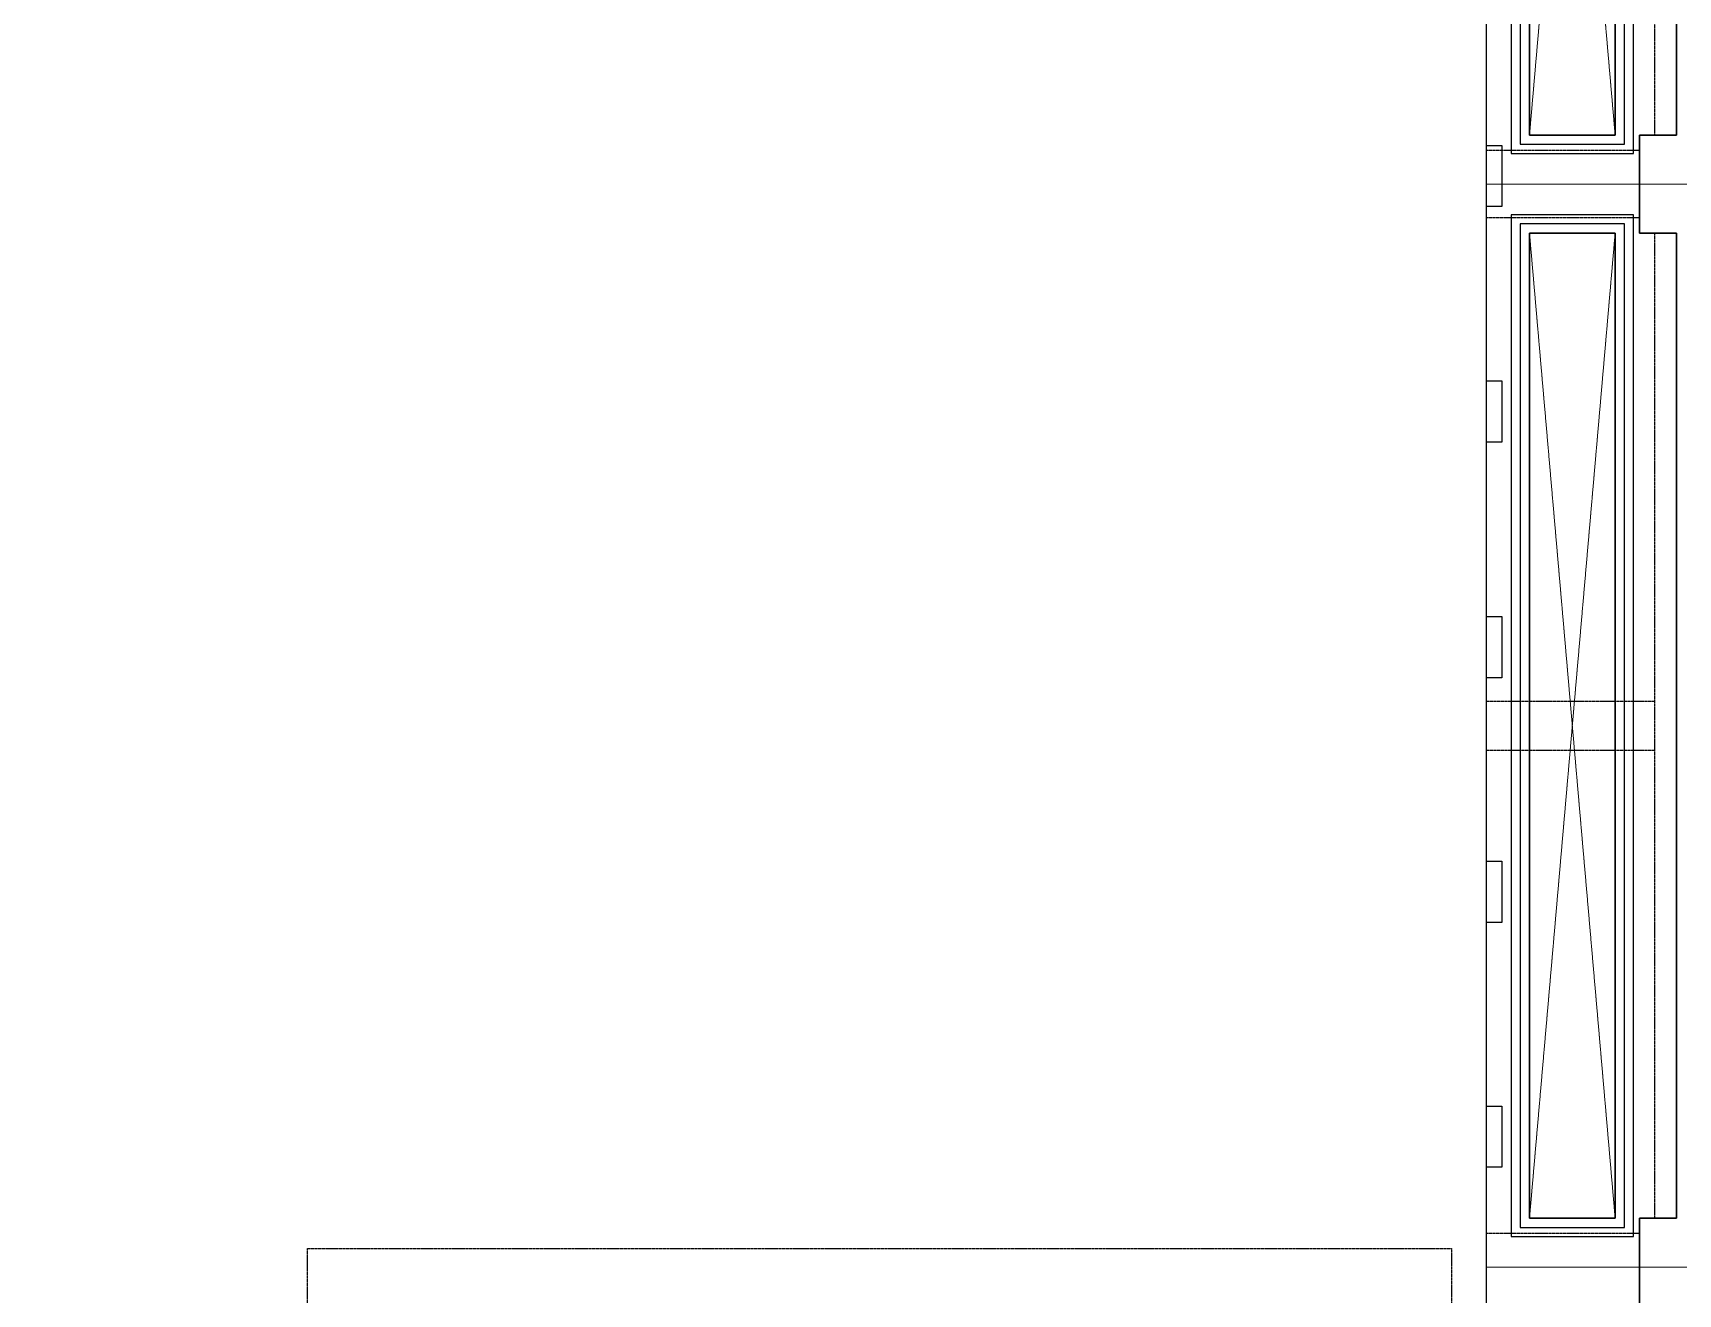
# Model space of a CAD drawing. Extents: x 0 to 160756, y 0 to 229247.
# Drawn here: x 40607 to 54049, y 77056 to 87361 of the extents above; entities that cross this region are included whole.
import ezdxf
from ezdxf.xclip import XClip

# ---------------------------------------------------------------- set-up
doc = ezdxf.new("R2010")
doc.units = 0
doc.header["$LTSCALE"] = 10
doc.header["$XCLIPFRAME"] = 2
for name, pattern in [('H12設備棟3F$0$CENTERK0', [0.65, 0.5, -0.05, 0.05, -0.05]), ('H12設備棟3F$0$CENTERK1', [0.983, 0.833, -0.05, 0.05, -0.05]), ('H12設備棟3F$0$CENTERK5', [6.916, 6.667, -0.083, 0.083, -0.083]), ('H12設備棟3F$0$DOTK1', [0.1, 0.05, -0.05]), ('H12設備棟3F$0$HIDDEN', [0.375, 0.25, -0.125]), ('XCM7P30CDA$0$20P1-CDA-03-C10-00$0$XCM2QB1$0$HIDDEN', [0.375, 0.25, -0.125])]:
    doc.linetypes.add(name, pattern=pattern)
for name, color, linetype in [('H12設備棟3F$0$ARC-BEAM', 252, 'H12設備棟3F$0$HIDDEN'), ('H12設備棟3F$0$H-SIN', 252, 'H12設備棟3F$0$CENTERK5'), ('H12設備棟3F$0$KABE1', 252, 'Continuous'), ('H12設備棟3F$0$SUGATA3', 252, 'Continuous'), ('H12設備棟3F$0$SUGATAD', 252, 'H12設備棟3F$0$DOTK1'), ('H12設備棟3F$0$\uf4c9\ue50a', 252, 'Continuous')]:
    doc.layers.add(name, color=color, linetype=linetype)

# ---------------------------------------------------------------- blocks, each defined once
blk = doc.blocks.new('H12設備棟3F')
at = {"layer": 'H12設備棟3F$0$ARC-BEAM'}
for p, q in [((53860.2, 86525.3), (53860.2, 94575.3)), ((53735.2, 86400.3), (45535.2, 86400.3)), ((53735.2, 85850.3), (45535.2, 85850.3)), ((53860.2, 77675.3), (53860.2, 85725.3)), ((49835.2, 81900.3), (53860.2, 81900.3)), ((49835.2, 81500.3), (53860.2, 81500.3)), ((53735.2, 77550.3), (45535.2, 77550.3))]:
    blk.add_line(p, q, dxfattribs=at)
at = {"layer": 'H12設備棟3F$0$H-SIN', "lineweight": 5}
for p, q in [((31421.4, 86125.3), (81271.4, 86125.3)), ((44007.9, 77275.3), (81271.4, 77275.3))]:
    blk.add_line(p, q, dxfattribs=at)
at = {"layer": 'H12設備棟3F$0$KABE1', "linetype": 'Continuous', "lineweight": 30}
for p, q in [((54035.2, 94575.3), (54035.2, 86525.3)), ((53735.2, 86525.3), (54035.2, 86525.3)), ((53735.2, 85725.3), (53735.2, 86525.3)), ((54035.2, 85725.3), (53735.2, 85725.3)), ((54035.2, 85725.3), (54035.2, 77675.3)), ((53735.2, 77675.3), (54035.2, 77675.3)), ((53735.2, 76875.3), (53735.2, 77675.3))]:
    blk.add_line(p, q, dxfattribs=at)
at = {"layer": 'H12設備棟3F$0$SUGATA3'}
for points in [[(53685.2, 94725.3), (52685.2, 94725.3), (52685.2, 86375.3), (53685.2, 86375.3)], [(53535.2, 94575.3), (52835.2, 94575.3), (52835.2, 86525.3), (53535.2, 86525.3)], [(52835.2, 94575.3), (53535.2, 94575.3), (53535.2, 86525.3), (52835.2, 86525.3)], [(53685.2, 85875.3), (52685.2, 85875.3), (52685.2, 77525.3), (53685.2, 77525.3)], [(53535.2, 85725.3), (52835.2, 85725.3), (52835.2, 77675.3), (53535.2, 77675.3)], [(52835.2, 85725.3), (53535.2, 85725.3), (53535.2, 77675.3), (52835.2, 77675.3)]]:
    blk.add_lwpolyline(points, close=True, dxfattribs=at)
at = {"layer": 'H12設備棟3F$0$SUGATAD', "linetype": 'H12設備棟3F$0$CENTERK1', "lineweight": 5}
for p, q in [((53535.2, 94575.3), (52835.2, 86525.3)), ((52835.2, 94575.3), (53535.2, 86525.3)), ((53535.2, 77675.3), (52835.2, 85725.3)), ((52835.2, 77675.3), (53535.2, 85725.3))]:
    blk.add_line(p, q, dxfattribs=at)
at = {"layer": 'H12設備棟3F$0$SUGATAD', "linetype": 'H12設備棟3F$0$CENTERK0'}
for points in [[(53610.2, 94650.3), (52760.2, 94650.3), (52760.2, 86450.3), (53610.2, 86450.3)], [(53610.2, 85800.3), (52760.2, 85800.3), (52760.2, 77600.3), (53610.2, 77600.3)]]:
    blk.add_lwpolyline(points, close=True, dxfattribs=at)
at = {"layer": 'H12設備棟3F$0$\uf4c9\ue50a'}
for points in [[(52610.4, 86441.8), (52610.4, 85941.8), (50910.4, 85941.8), (50910.4, 86441.8)], [(52610.4, 84516.8), (52610.4, 84016.8), (50910.4, 84016.8), (50910.4, 84516.8)], [(52610.4, 82591.8), (52610.4, 82091.8), (50910.4, 82091.8), (50910.4, 82591.8)], [(52610.4, 80591.8), (52610.4, 80091.8), (50910.4, 80091.8), (50910.4, 80591.8)], [(52610.4, 78591.8), (52610.4, 78091.8), (50910.4, 78091.8), (50910.4, 78591.8)]]:
    blk.add_lwpolyline(points, close=True, dxfattribs=at)
blk = doc.blocks.new('XCM7P30CDA')
at = {"linetype": 'XCM7P30CDA$0$20P1-CDA-03-C10-00$0$XCM2QB1$0$HIDDEN'}
blk.add_lwpolyline([(52197.5, 77427.8), (52197.5, 69011.7), (42851.1, 69011.7), (42851.1, 77427.8)], close=True, dxfattribs=at)

msp = doc.modelspace()

# ---------------------------------------------------------------- block references
msp.add_blockref('XCM7P30CDA', (0, 0))
ref = msp.add_blockref('H12設備棟3F', (0, 0))
XClip(ref).set_block_clipping_path([(52480.8428845762, 60066.8604644329), (84559.6547477046, 105824.4625800119)])

doc.saveas('drawing.dxf')
